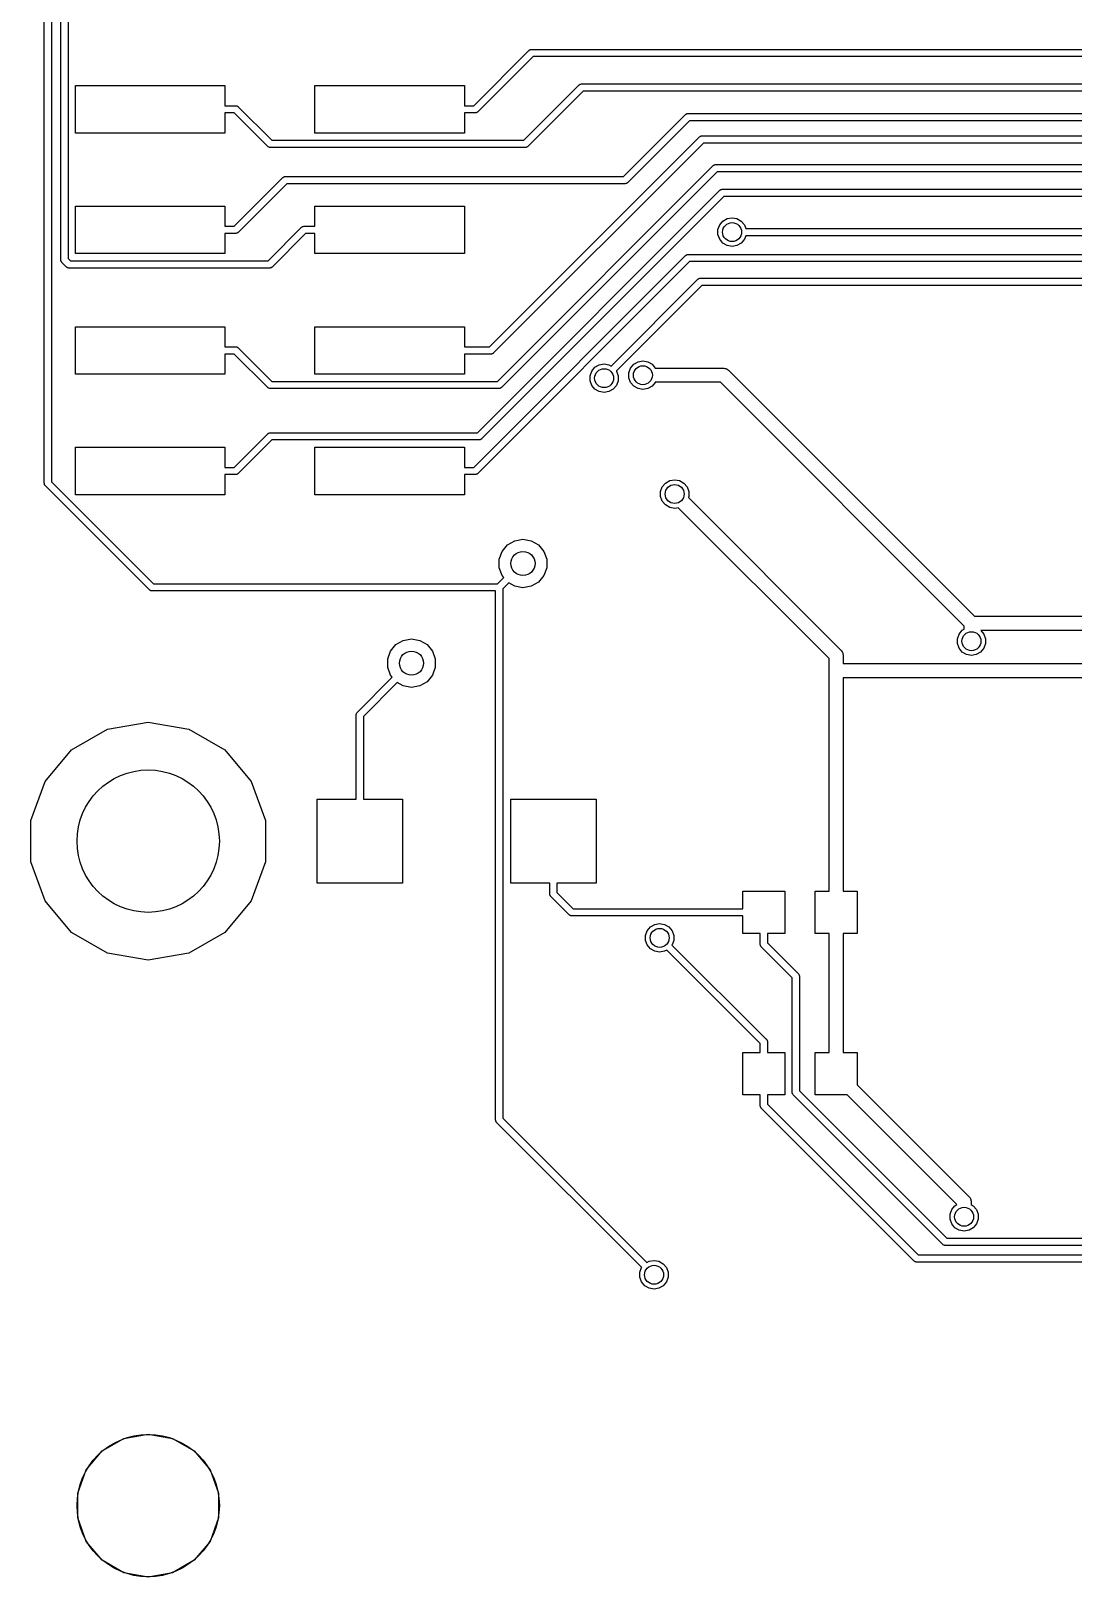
# Model space of a CAD drawing. Extents: x 0 to 100, y -163 to 0.
# Drawn here: x 0.03 to 21.99, y -163.01 to -130.43 of the extents above; entities that cross this region are included whole.
import ezdxf

# ---------------------------------------------------------------- set-up
doc = ezdxf.new("R2010")
doc.units = 0
doc.header["$MEASUREMENT"] = 0
doc.layers.add('BLACK', color=7, linetype='CONTINUOUS')

msp = doc.modelspace()

# ---------------------------------------------------------------- linework, layer by layer
at = {"layer": 'Black'}
for p, q in [((0.3113, -139.959), (0.3113, -123.094)), ((0.4637, -123.126), (0.4637, -139.927)), ((0.6598, -135.253), (0.6598, -126.379)), ((0.8122, -126.411), (0.8122, -135.222)), ((9.36234, -132.004), (10.5264, -130.84)), ((10.5264, -130.84), (10.5292, -130.838)), ((10.5292, -130.838), (10.5313, -130.835)), ((10.5313, -130.835), (10.54, -130.83)), ((10.54, -130.83), (10.5481, -130.825)), ((10.5481, -130.825), (10.5514, -130.824)), ((10.5514, -130.824), (10.5543, -130.822)), ((10.5543, -130.822), (10.5641, -130.82)), ((10.5641, -130.82), (10.5737, -130.818)), ((10.5737, -130.818), (10.577, -130.818)), ((10.577, -130.818), (10.5803, -130.817)), ((10.5803, -130.817), (26.1805, -130.817)), ((10.6119, -130.97), (9.44778, -132.134)), ((26.212, -130.97), (10.6119, -130.97)), ((0.965, -132.58), (0.965, -131.58)), ((0.965, -131.58), (4.115, -131.58)), ((4.115, -131.58), (4.115, -132.004)), ((6.015, -132.58), (6.015, -131.58)), ((6.015, -131.58), (9.165, -131.58)), ((9.165, -131.58), (9.165, -132.004)), ((10.4188, -132.733), (11.5848, -131.567)), ((11.5848, -131.567), (11.5876, -131.565)), ((11.5876, -131.565), (11.5897, -131.562)), ((11.5897, -131.562), (11.5983, -131.557)), ((11.5983, -131.557), (11.6065, -131.552)), ((11.6065, -131.552), (11.6097, -131.551)), ((11.6097, -131.551), (11.6126, -131.549)), ((11.6126, -131.549), (11.6224, -131.547)), ((11.6224, -131.547), (11.632, -131.545)), ((11.632, -131.545), (11.6354, -131.545)), ((11.6354, -131.545), (11.6387, -131.544)), ((11.6387, -131.544), (25.8851, -131.544)), ((11.6703, -131.697), (10.5043, -132.863)), ((25.9167, -131.697), (11.6703, -131.697)), ((4.115, -132.004), (4.3439, -132.004)), ((4.31234, -132.156), (4.115, -132.156)), ((4.115, -132.156), (4.115, -132.58)), ((5.01892, -132.863), (4.31234, -132.156)), ((4.3439, -132.004), (4.3472, -132.004)), ((4.3472, -132.004), (4.35054, -132.004)), ((4.35054, -132.004), (4.36016, -132.007)), ((4.36016, -132.007), (4.36996, -132.008)), ((4.36996, -132.008), (4.37287, -132.01)), ((4.37287, -132.01), (4.3761, -132.011)), ((4.3761, -132.011), (4.38426, -132.017)), ((4.38426, -132.017), (4.39288, -132.022)), ((4.39288, -132.022), (4.39503, -132.024)), ((4.39503, -132.024), (4.39778, -132.026)), ((4.39778, -132.026), (5.10436, -132.733)), ((9.165, -132.004), (9.36234, -132.004)), ((9.3939, -132.156), (9.165, -132.156)), ((9.165, -132.156), (9.165, -132.58)), ((9.3972, -132.156), (9.3939, -132.156)), ((9.40054, -132.156), (9.3972, -132.156)), ((9.41016, -132.153), (9.40054, -132.156)), ((9.41996, -132.152), (9.41016, -132.153)), ((9.42286, -132.15), (9.41996, -132.152)), ((9.4261, -132.149), (9.42286, -132.15)), ((9.43426, -132.143), (9.4261, -132.149)), ((9.44288, -132.138), (9.43426, -132.143)), ((9.44503, -132.136), (9.44288, -132.138)), ((9.44778, -132.134), (9.44503, -132.136)), ((12.5184, -133.496), (13.8248, -132.19)), ((13.8248, -132.19), (13.8276, -132.188)), ((13.8276, -132.188), (13.8297, -132.185)), ((13.8297, -132.185), (13.8383, -132.18)), ((13.8383, -132.18), (13.8465, -132.174)), ((13.8465, -132.174), (13.8497, -132.174)), ((13.8497, -132.174), (13.8526, -132.172)), ((13.8526, -132.172), (13.8624, -132.17)), ((13.8624, -132.17), (13.8721, -132.168)), ((13.8721, -132.168), (13.8754, -132.168)), ((13.8754, -132.168), (13.8787, -132.167)), ((13.8787, -132.167), (25.7959, -132.167)), ((4.115, -132.58), (0.965, -132.58)), ((9.165, -132.58), (6.015, -132.58)), ((13.9103, -132.32), (12.6039, -133.626)), ((25.8274, -132.32), (13.9103, -132.32)), ((5.02166, -132.865), (5.01892, -132.863)), ((5.02382, -132.867), (5.02166, -132.865)), ((5.03244, -132.872), (5.02382, -132.867)), ((5.0406, -132.878), (5.03244, -132.872)), ((5.04383, -132.879), (5.0406, -132.878)), ((5.04674, -132.881), (5.04383, -132.879)), ((5.05654, -132.882), (5.04674, -132.881)), ((5.06616, -132.885), (5.05654, -132.882)), ((5.0695, -132.885), (5.06616, -132.885)), ((5.0728, -132.885), (5.0695, -132.885)), ((10.4504, -132.885), (5.0728, -132.885)), ((5.10436, -132.733), (10.4188, -132.733)), ((9.6958, -137.084), (14.1181, -132.662)), ((14.2035, -132.792), (9.78124, -137.214)), ((10.4537, -132.885), (10.4504, -132.885)), ((10.457, -132.885), (10.4537, -132.885)), ((10.4667, -132.882), (10.457, -132.885)), ((10.4765, -132.881), (10.4667, -132.882)), ((10.4794, -132.879), (10.4765, -132.881)), ((10.4826, -132.878), (10.4794, -132.879)), ((10.4908, -132.872), (10.4826, -132.878)), ((10.4994, -132.867), (10.4908, -132.872)), ((10.5015, -132.865), (10.4994, -132.867)), ((10.5043, -132.863), (10.5015, -132.865)), ((14.1181, -132.662), (14.1208, -132.66)), ((14.1208, -132.66), (14.123, -132.657)), ((14.123, -132.657), (14.1316, -132.652)), ((14.1316, -132.652), (14.1398, -132.646)), ((14.1398, -132.646), (14.143, -132.645)), ((14.143, -132.645), (14.1459, -132.644)), ((14.1459, -132.644), (14.1557, -132.642)), ((14.1557, -132.642), (14.1653, -132.639)), ((14.1653, -132.639), (14.1687, -132.64)), ((14.1687, -132.64), (14.172, -132.639)), ((14.172, -132.639), (25.7551, -132.639)), ((25.7866, -132.792), (14.2035, -132.792)), ((4.31234, -134.544), (5.33782, -133.518)), ((5.33782, -133.518), (5.34057, -133.516)), ((5.34057, -133.516), (5.34272, -133.514)), ((5.34272, -133.514), (5.35134, -133.509)), ((5.35134, -133.509), (5.3595, -133.503)), ((5.3595, -133.503), (5.36273, -133.502)), ((5.36273, -133.502), (5.36564, -133.501)), ((5.36564, -133.501), (5.37544, -133.499)), ((5.37544, -133.499), (5.38506, -133.496)), ((5.38506, -133.496), (5.3884, -133.497)), ((5.3884, -133.497), (5.3917, -133.496)), ((5.3917, -133.496), (12.5184, -133.496)), ((9.85981, -137.813), (14.4063, -133.266)), ((14.4917, -133.396), (9.94526, -137.943)), ((14.4063, -133.266), (14.409, -133.264)), ((14.409, -133.264), (14.4112, -133.262)), ((14.4112, -133.262), (14.4198, -133.257)), ((14.4198, -133.257), (14.428, -133.251)), ((14.428, -133.251), (14.4312, -133.25)), ((14.4312, -133.25), (14.4341, -133.248)), ((14.4341, -133.248), (14.4439, -133.247)), ((14.4439, -133.247), (14.4535, -133.244)), ((14.4535, -133.244), (14.4569, -133.244)), ((14.4569, -133.244), (14.4602, -133.244)), ((14.4602, -133.244), (25.7116, -133.244)), ((25.7432, -133.396), (14.4917, -133.396)), ((5.42326, -133.648), (4.39778, -134.674)), ((12.55, -133.648), (5.42326, -133.648)), ((9.43984, -138.895), (14.5475, -133.787)), ((12.5533, -133.648), (12.55, -133.648)), ((12.5566, -133.648), (12.5533, -133.648)), ((12.5663, -133.646), (12.5566, -133.648)), ((12.5761, -133.644), (12.5663, -133.646)), ((12.579, -133.642), (12.5761, -133.644)), ((12.5822, -133.641), (12.579, -133.642)), ((12.5904, -133.636), (12.5822, -133.641)), ((12.599, -133.631), (12.5904, -133.636)), ((12.6011, -133.628), (12.599, -133.631)), ((12.6039, -133.626), (12.6011, -133.628)), ((14.5475, -133.787), (14.5503, -133.785)), ((14.5503, -133.785), (14.5524, -133.783)), ((14.5524, -133.783), (14.561, -133.778)), ((14.561, -133.778), (14.5692, -133.772)), ((14.5692, -133.772), (14.5724, -133.771)), ((14.5724, -133.771), (14.5753, -133.769)), ((14.5753, -133.769), (14.5851, -133.768)), ((14.5851, -133.768), (14.5948, -133.765)), ((14.5948, -133.765), (14.5981, -133.765)), ((14.5981, -133.765), (14.6014, -133.765)), ((14.6014, -133.765), (25.6379, -133.765)), ((0.965, -135.12), (0.965, -134.12)), ((0.965, -134.12), (4.115, -134.12)), ((4.115, -134.12), (4.115, -134.544)), ((6.015, -134.544), (6.015, -134.12)), ((6.015, -134.12), (9.165, -134.12)), ((9.165, -134.12), (9.165, -135.12)), ((14.633, -133.917), (9.52528, -139.025)), ((25.6695, -133.917), (14.633, -133.917)), ((4.115, -134.544), (4.31234, -134.544)), ((5.76984, -134.547), (5.77946, -134.544)), ((5.77946, -134.544), (5.7828, -134.544)), ((5.7828, -134.544), (5.7861, -134.544)), ((5.7861, -134.544), (6.015, -134.544)), ((14.5101, -134.614), (14.5459, -134.516)), ((14.5459, -134.516), (14.6131, -134.436)), ((14.6131, -134.436), (14.7037, -134.384)), ((14.7037, -134.384), (14.8067, -134.366)), ((14.8067, -134.366), (14.9097, -134.384)), ((14.9097, -134.384), (15.0003, -134.436)), ((15.0003, -134.436), (15.0675, -134.516)), ((15.0675, -134.516), (15.0946, -134.59)), ((4.3439, -134.696), (4.115, -134.696)), ((4.115, -134.696), (4.115, -135.12)), ((4.3472, -134.696), (4.3439, -134.696)), ((4.35054, -134.696), (4.3472, -134.696)), ((4.36016, -134.693), (4.35054, -134.696)), ((4.36996, -134.692), (4.36016, -134.693)), ((4.37287, -134.69), (4.36996, -134.692)), ((4.3761, -134.689), (4.37287, -134.69)), ((4.38426, -134.683), (4.3761, -134.689)), ((4.39288, -134.678), (4.38426, -134.683)), ((4.39503, -134.676), (4.39288, -134.678)), ((4.39778, -134.674), (4.39503, -134.676)), ((5.02564, -135.273), (5.73222, -134.566)), ((5.81766, -134.696), (5.11108, -135.403)), ((5.73222, -134.566), (5.73496, -134.564)), ((5.73496, -134.564), (5.73712, -134.562)), ((5.73712, -134.562), (5.74574, -134.557)), ((5.74574, -134.557), (5.7539, -134.551)), ((5.7539, -134.551), (5.75713, -134.55)), ((5.75713, -134.55), (5.76004, -134.548)), ((5.76004, -134.548), (5.76984, -134.547)), ((6.015, -134.696), (5.81766, -134.696)), ((6.015, -135.12), (6.015, -134.696)), ((14.5101, -134.719), (14.5101, -134.614)), ((14.5459, -134.817), (14.5101, -134.719)), ((14.6131, -134.897), (14.5459, -134.817)), ((15.0675, -134.817), (15.0003, -134.897)), ((15.0946, -134.743), (15.0675, -134.817)), ((15.0946, -134.59), (25.2434, -134.59)), ((25.275, -134.743), (15.0946, -134.743)), ((4.115, -135.12), (0.965, -135.12)), ((9.165, -135.12), (6.015, -135.12)), ((9.36234, -139.624), (13.8265, -135.16)), ((13.8265, -135.16), (13.8293, -135.158)), ((13.8293, -135.158), (13.8314, -135.155)), ((13.8314, -135.155), (13.84, -135.15)), ((13.84, -135.15), (13.8482, -135.144)), ((13.8482, -135.144), (13.8514, -135.144)), ((13.8514, -135.144), (13.8543, -135.142)), ((13.8543, -135.142), (13.8641, -135.14)), ((13.8641, -135.14), (13.8738, -135.138)), ((13.8738, -135.138), (13.8771, -135.138)), ((13.8771, -135.138), (13.8804, -135.137)), ((13.8804, -135.137), (30.1367, -135.137)), ((14.7037, -134.95), (14.6131, -134.897)), ((14.8067, -134.968), (14.7037, -134.95)), ((14.9097, -134.95), (14.8067, -134.968)), ((15.0003, -134.897), (14.9097, -134.95)), ((0.66038, -135.257), (0.6598, -135.253)), ((0.66009, -135.26), (0.66038, -135.257)), ((0.66267, -135.27), (0.66009, -135.26)), ((0.66439, -135.279), (0.66267, -135.27)), ((0.66607, -135.282), (0.66439, -135.279)), ((0.66694, -135.286), (0.66607, -135.282)), ((0.67265, -135.294), (0.66694, -135.286)), ((0.67763, -135.302), (0.67265, -135.294)), ((0.68019, -135.304), (0.67763, -135.302)), ((0.68212, -135.307), (0.68019, -135.304)), ((0.77772, -135.403), (0.68212, -135.307)), ((0.78046, -135.405), (0.77772, -135.403)), ((0.78262, -135.407), (0.78046, -135.405)), ((0.79124, -135.412), (0.78262, -135.407)), ((0.7994, -135.418), (0.79124, -135.412)), ((0.80263, -135.419), (0.7994, -135.418)), ((0.80554, -135.421), (0.80263, -135.419)), ((0.81534, -135.422), (0.80554, -135.421)), ((0.8122, -135.222), (0.86316, -135.273)), ((0.82496, -135.425), (0.81534, -135.422)), ((0.8283, -135.425), (0.82496, -135.425)), ((0.8316, -135.425), (0.8283, -135.425)), ((5.0572, -135.425), (0.8316, -135.425)), ((0.86316, -135.273), (5.02564, -135.273)), ((5.0605, -135.425), (5.0572, -135.425)), ((5.06384, -135.425), (5.0605, -135.425)), ((5.07346, -135.422), (5.06384, -135.425)), ((5.08326, -135.421), (5.07346, -135.422)), ((5.08616, -135.419), (5.08326, -135.421)), ((5.0894, -135.418), (5.08616, -135.419)), ((5.09756, -135.412), (5.0894, -135.418)), ((5.10618, -135.407), (5.09756, -135.412)), ((5.10833, -135.405), (5.10618, -135.407)), ((5.11108, -135.403), (5.10833, -135.405)), ((13.912, -135.29), (9.44778, -139.754)), ((30.1683, -135.29), (13.912, -135.29)), ((12.2583, -137.489), (14.0871, -135.66)), ((14.1726, -135.79), (12.3692, -137.593)), ((14.0871, -135.66), (14.0899, -135.658)), ((14.0899, -135.658), (14.092, -135.655)), ((14.092, -135.655), (14.1006, -135.65)), ((14.1006, -135.65), (14.1088, -135.645)), ((14.1088, -135.645), (14.112, -135.644)), ((14.112, -135.644), (14.1149, -135.642)), ((14.1149, -135.642), (14.1247, -135.64)), ((14.1247, -135.64), (14.1344, -135.638)), ((14.1344, -135.638), (14.1377, -135.638)), ((14.1377, -135.638), (14.141, -135.638)), ((14.141, -135.638), (38.1677, -135.638)), ((38.122, -135.79), (14.1726, -135.79)), ((0.965, -137.66), (0.965, -136.66)), ((0.965, -136.66), (4.115, -136.66)), ((4.115, -136.66), (4.115, -137.084)), ((6.015, -137.66), (6.015, -136.66)), ((6.015, -136.66), (9.165, -136.66)), ((9.165, -136.66), (9.165, -137.084)), ((4.115, -137.084), (4.3439, -137.084)), ((4.3439, -137.084), (4.3472, -137.084)), ((4.3472, -137.084), (4.35054, -137.084)), ((4.35054, -137.084), (4.36016, -137.087)), ((4.36016, -137.087), (4.36996, -137.088)), ((4.36996, -137.088), (4.37287, -137.09)), ((4.37287, -137.09), (4.3761, -137.091)), ((4.3761, -137.091), (4.38426, -137.097)), ((4.38426, -137.097), (4.39288, -137.102)), ((4.39288, -137.102), (4.39503, -137.104)), ((4.39503, -137.104), (4.39778, -137.106)), ((4.39778, -137.106), (5.10436, -137.813)), ((9.165, -137.084), (9.6958, -137.084)), ((4.31234, -137.236), (4.115, -137.236)), ((4.115, -137.236), (4.115, -137.66)), ((5.01892, -137.943), (4.31234, -137.236)), ((9.72736, -137.236), (9.165, -137.236)), ((9.165, -137.236), (9.165, -137.66)), ((9.73066, -137.236), (9.72736, -137.236)), ((9.734, -137.236), (9.73066, -137.236)), ((9.74362, -137.233), (9.734, -137.236)), ((9.75342, -137.232), (9.74362, -137.233)), ((9.75632, -137.23), (9.75342, -137.232)), ((9.75956, -137.229), (9.75632, -137.23)), ((9.76772, -137.223), (9.75956, -137.229)), ((9.77634, -137.218), (9.76772, -137.223)), ((9.77849, -137.216), (9.77634, -137.218)), ((9.78124, -137.214), (9.77849, -137.216)), ((11.9159, -137.515), (12.0065, -137.462)), ((12.0065, -137.462), (12.1095, -137.444)), ((12.1095, -137.444), (12.2125, -137.462)), ((12.2125, -137.462), (12.2583, -137.489)), ((12.6667, -137.532), (12.7339, -137.452)), ((12.7339, -137.452), (12.8245, -137.4)), ((12.8245, -137.4), (12.9275, -137.381)), ((12.9275, -137.381), (13.0305, -137.4)), ((13.0305, -137.4), (13.1211, -137.452)), ((13.1211, -137.452), (13.1883, -137.532)), ((4.115, -137.66), (0.965, -137.66)), ((9.165, -137.66), (6.015, -137.66)), ((11.8129, -137.693), (11.8487, -137.595)), ((11.8129, -137.798), (11.8129, -137.693)), ((11.8487, -137.896), (11.8129, -137.798)), ((11.8487, -137.595), (11.9159, -137.515)), ((12.3692, -137.593), (12.3703, -137.595)), ((12.3703, -137.595), (12.4061, -137.693)), ((12.4061, -137.798), (12.3703, -137.896)), ((12.4061, -137.693), (12.4061, -137.798)), ((12.6309, -137.63), (12.6667, -137.532)), ((12.6309, -137.735), (12.6309, -137.63)), ((12.6667, -137.833), (12.6309, -137.735)), ((13.1883, -137.532), (13.1885, -137.532)), ((13.1885, -137.532), (14.6234, -137.532)), ((14.6234, -137.532), (14.6299, -137.534)), ((14.6299, -137.534), (14.6365, -137.533)), ((14.6365, -137.533), (14.6554, -137.538)), ((14.6554, -137.538), (14.6747, -137.542)), ((14.6747, -137.542), (14.6804, -137.545)), ((14.6804, -137.545), (14.6868, -137.547)), ((14.6868, -137.547), (14.7028, -137.558)), ((14.7028, -137.558), (14.7198, -137.568)), ((14.7198, -137.568), (14.7241, -137.573)), ((14.7241, -137.573), (14.7295, -137.576)), ((14.7295, -137.576), (19.9133, -142.76)), ((5.02166, -137.945), (5.01892, -137.943)), ((5.02382, -137.947), (5.02166, -137.945)), ((5.03244, -137.952), (5.02382, -137.947)), ((5.0406, -137.958), (5.03244, -137.952)), ((5.04383, -137.959), (5.0406, -137.958)), ((5.04674, -137.961), (5.04383, -137.959)), ((5.05654, -137.962), (5.04674, -137.961)), ((5.06616, -137.965), (5.05654, -137.962)), ((5.0695, -137.965), (5.06616, -137.965)), ((5.0728, -137.965), (5.0695, -137.965)), ((9.89138, -137.965), (5.0728, -137.965)), ((5.10436, -137.813), (9.85981, -137.813)), ((9.89468, -137.965), (9.89138, -137.965)), ((9.89802, -137.965), (9.89468, -137.965)), ((9.90763, -137.962), (9.89802, -137.965)), ((9.91744, -137.961), (9.90763, -137.962)), ((9.92034, -137.959), (9.91744, -137.961)), ((9.92358, -137.958), (9.92034, -137.959)), ((9.93174, -137.952), (9.92358, -137.958)), ((9.94036, -137.947), (9.93174, -137.952)), ((9.94251, -137.945), (9.94036, -137.947)), ((9.94526, -137.943), (9.94251, -137.945)), ((11.9159, -137.976), (11.8487, -137.896)), ((12.0065, -138.028), (11.9159, -137.976)), ((12.1095, -138.046), (12.0065, -138.028)), ((12.2125, -138.028), (12.1095, -138.046)), ((12.3031, -137.976), (12.2125, -138.028)), ((12.3703, -137.896), (12.3031, -137.976)), ((12.7339, -137.913), (12.6667, -137.833)), ((12.8245, -137.965), (12.7339, -137.913)), ((12.9275, -137.984), (12.8245, -137.965)), ((13.0305, -137.965), (12.9275, -137.984)), ((13.1211, -137.913), (13.0305, -137.965)), ((13.1883, -137.833), (13.1211, -137.913)), ((13.1885, -137.832), (13.1883, -137.833)), ((14.5613, -137.832), (13.1885, -137.832)), ((19.7012, -142.972), (14.5613, -137.832)), ((4.31234, -139.624), (5.01892, -138.917)), ((5.10436, -139.047), (4.39778, -139.754)), ((5.01892, -138.917), (5.02166, -138.915)), ((5.02166, -138.915), (5.02382, -138.913)), ((5.02382, -138.913), (5.03244, -138.908)), ((5.03244, -138.908), (5.0406, -138.902)), ((5.0406, -138.902), (5.04383, -138.901)), ((5.04383, -138.901), (5.04674, -138.899)), ((5.04674, -138.899), (5.05654, -138.898)), ((5.05654, -138.898), (5.06616, -138.895)), ((5.06616, -138.895), (5.0695, -138.895)), ((5.0695, -138.895), (5.0728, -138.895)), ((5.0728, -138.895), (9.43984, -138.895)), ((9.4714, -139.047), (5.10436, -139.047)), ((9.4747, -139.047), (9.4714, -139.047)), ((9.47804, -139.047), (9.4747, -139.047)), ((9.48766, -139.044), (9.47804, -139.047)), ((9.49746, -139.043), (9.48766, -139.044)), ((9.50037, -139.041), (9.49746, -139.043)), ((9.5036, -139.04), (9.50037, -139.041)), ((9.51176, -139.034), (9.5036, -139.04)), ((9.52038, -139.029), (9.51176, -139.034)), ((9.52253, -139.027), (9.52038, -139.029)), ((9.52528, -139.025), (9.52253, -139.027)), ((0.965, -140.2), (0.965, -139.2)), ((0.965, -139.2), (4.115, -139.2)), ((4.115, -139.2), (4.115, -139.624)), ((6.015, -140.2), (6.015, -139.2)), ((6.015, -139.2), (9.165, -139.2)), ((9.165, -139.2), (9.165, -139.624)), ((4.115, -139.624), (4.31234, -139.624)), ((4.39503, -139.756), (4.39288, -139.758)), ((4.39778, -139.754), (4.39503, -139.756)), ((9.165, -139.624), (9.36234, -139.624)), ((9.44503, -139.756), (9.44288, -139.758)), ((9.44778, -139.754), (9.44503, -139.756)), ((0.31188, -139.962), (0.3113, -139.959)), ((0.31159, -139.965), (0.31188, -139.962)), ((0.31417, -139.975), (0.31159, -139.965)), ((0.31589, -139.985), (0.31417, -139.975)), ((0.31757, -139.988), (0.31589, -139.985)), ((0.31844, -139.991), (0.31757, -139.988)), ((0.32415, -139.999), (0.31844, -139.991)), ((0.32913, -140.008), (0.32415, -139.999)), ((0.33169, -140.01), (0.32913, -140.008)), ((0.33362, -140.013), (0.33169, -140.01)), ((2.52742, -142.206), (0.33362, -140.013)), ((0.4637, -139.927), (2.61286, -142.076)), ((4.3439, -139.776), (4.115, -139.776)), ((4.115, -139.776), (4.115, -140.2)), ((4.3472, -139.776), (4.3439, -139.776)), ((4.35054, -139.776), (4.3472, -139.776)), ((4.36016, -139.773), (4.35054, -139.776)), ((4.36996, -139.772), (4.36016, -139.773)), ((4.37287, -139.77), (4.36996, -139.772)), ((4.3761, -139.769), (4.37287, -139.77)), ((4.38426, -139.763), (4.3761, -139.769)), ((4.39288, -139.758), (4.38426, -139.763)), ((9.3939, -139.776), (9.165, -139.776)), ((9.165, -139.776), (9.165, -140.2)), ((9.3972, -139.776), (9.3939, -139.776)), ((9.40054, -139.776), (9.3972, -139.776)), ((9.41016, -139.773), (9.40054, -139.776)), ((9.41996, -139.772), (9.41016, -139.773)), ((9.42286, -139.77), (9.41996, -139.772)), ((9.4261, -139.769), (9.42286, -139.77)), ((9.43426, -139.763), (9.4261, -139.769)), ((9.44288, -139.758), (9.43426, -139.763)), ((13.3007, -140.134), (13.3365, -140.036)), ((13.3365, -140.036), (13.4037, -139.956)), ((13.4037, -139.956), (13.4943, -139.904)), ((13.4943, -139.904), (13.5973, -139.885)), ((13.5973, -139.885), (13.7003, -139.904)), ((13.7003, -139.904), (13.7909, -139.956)), ((13.7909, -139.956), (13.8581, -140.036)), ((13.8581, -140.036), (13.8939, -140.134)), ((4.115, -140.2), (0.965, -140.2)), ((9.165, -140.2), (6.015, -140.2)), ((13.3007, -140.239), (13.3007, -140.134)), ((13.3365, -140.337), (13.3007, -140.239)), ((13.4037, -140.417), (13.3365, -140.337)), ((13.8939, -140.239), (13.8853, -140.262)), ((13.8853, -140.262), (17.1061, -143.483)), ((13.8939, -140.134), (13.8939, -140.239)), ((13.4943, -140.469), (13.4037, -140.417)), ((13.5973, -140.488), (13.4943, -140.469)), ((13.673, -140.474), (13.5973, -140.488)), ((16.85, -143.651), (13.673, -140.474)), ((9.95838, -141.395), (10.0722, -141.259)), ((10.0722, -141.259), (10.2256, -141.171)), ((10.2256, -141.171), (10.4, -141.14)), ((10.4, -141.14), (10.5744, -141.171)), ((10.5744, -141.171), (10.7278, -141.259)), ((10.7278, -141.259), (10.8416, -141.395)), ((9.89781, -141.561), (9.95838, -141.395)), ((9.89781, -141.739), (9.89781, -141.561)), ((10.8416, -141.395), (10.9022, -141.561)), ((10.9022, -141.561), (10.9022, -141.739)), ((9.86594, -142.076), (9.99437, -141.948)), ((9.95838, -141.905), (9.89781, -141.739)), ((9.99437, -141.948), (9.95838, -141.905)), ((10.8416, -141.905), (10.7278, -142.041)), ((10.9022, -141.739), (10.8416, -141.905)), ((2.53016, -142.208), (2.52742, -142.206)), ((2.53232, -142.211), (2.53016, -142.208)), ((2.54094, -142.216), (2.53232, -142.211)), ((2.5491, -142.222), (2.54094, -142.216)), ((2.55233, -142.222), (2.5491, -142.222)), ((2.55524, -142.224), (2.55233, -142.222)), ((2.56504, -142.226), (2.55524, -142.224)), ((2.57466, -142.228), (2.56504, -142.226)), ((2.578, -142.228), (2.57466, -142.228)), ((2.5813, -142.229), (2.578, -142.228)), ((9.8213, -142.229), (2.5813, -142.229)), ((2.61286, -142.076), (9.86594, -142.076)), ((9.8213, -153.372), (9.8213, -142.229)), ((10.1007, -142.057), (9.9737, -142.184)), ((9.9737, -142.184), (9.9737, -153.34)), ((10.2256, -142.129), (10.1007, -142.057)), ((10.4, -142.16), (10.2256, -142.129)), ((10.5744, -142.129), (10.4, -142.16)), ((10.7278, -142.041), (10.5744, -142.129)), ((19.7012, -143.031), (19.7012, -142.972)), ((19.9133, -142.76), (27.9565, -142.76)), ((7.72222, -143.359), (7.87559, -143.271)), ((7.87559, -143.271), (8.05, -143.24)), ((8.05, -143.24), (8.22441, -143.271)), ((8.22441, -143.271), (8.37778, -143.359)), ((19.5546, -143.234), (19.5904, -143.136)), ((19.5546, -143.339), (19.5546, -143.234)), ((19.5904, -143.437), (19.5546, -143.339)), ((19.5904, -143.136), (19.6576, -143.056)), ((19.6576, -143.056), (19.7012, -143.031)), ((28.0186, -143.06), (20.0484, -143.06)), ((20.0484, -143.06), (20.112, -143.136)), ((20.112, -143.136), (20.1478, -143.234)), ((20.1478, -143.339), (20.112, -143.437)), ((20.1478, -143.234), (20.1478, -143.339)), ((7.54781, -143.661), (7.60838, -143.495)), ((7.54781, -143.839), (7.54781, -143.661)), ((7.60838, -143.495), (7.72222, -143.359)), ((8.37778, -143.359), (8.49162, -143.495)), ((8.49162, -143.495), (8.55219, -143.661)), ((8.55219, -143.661), (8.55219, -143.839)), ((16.85, -143.909), (16.85, -143.651)), ((17.1061, -143.483), (17.1099, -143.489)), ((17.1099, -143.489), (17.1149, -143.493)), ((17.1149, -143.493), (17.1247, -143.51)), ((17.1247, -143.51), (17.1359, -143.526)), ((17.1359, -143.526), (17.1377, -143.532)), ((17.1377, -143.532), (17.141, -143.538)), ((17.141, -143.538), (17.1444, -143.557)), ((17.1444, -143.557), (17.1494, -143.576)), ((17.1494, -143.576), (17.1489, -143.583)), ((17.1489, -143.583), (17.15, -143.589)), ((17.15, -143.589), (17.15, -143.759)), ((19.6576, -143.517), (19.5904, -143.437)), ((19.7482, -143.57), (19.6576, -143.517)), ((19.8512, -143.588), (19.7482, -143.57)), ((19.9542, -143.57), (19.8512, -143.588)), ((20.0448, -143.517), (19.9542, -143.57)), ((20.112, -143.437), (20.0448, -143.517)), ((7.60838, -144.005), (7.54781, -143.839)), ((8.55219, -143.839), (8.49162, -144.005)), ((16.85, -148.555), (16.85, -143.909)), ((17.15, -143.759), (29.168, -143.759)), ((6.90652, -144.786), (7.64437, -144.048)), ((7.75069, -144.157), (7.0366, -144.871)), ((7.64437, -144.048), (7.60838, -144.005)), ((7.87559, -144.229), (7.75069, -144.157)), ((8.05, -144.26), (7.87559, -144.229)), ((8.22441, -144.229), (8.05, -144.26)), ((8.37778, -144.141), (8.22441, -144.229)), ((8.49162, -144.005), (8.37778, -144.141)), ((29.2301, -144.059), (17.15, -144.059)), ((17.15, -144.059), (17.15, -148.555)), ((6.8842, -144.84), (6.88478, -144.836)), ((6.8842, -146.616), (6.8842, -144.84)), ((6.88449, -144.833), (6.88707, -144.823)), ((6.88478, -144.836), (6.88449, -144.833)), ((6.88707, -144.823), (6.8888, -144.814)), ((6.8888, -144.814), (6.89047, -144.811)), ((6.89047, -144.811), (6.89134, -144.807)), ((6.89134, -144.807), (6.89705, -144.799)), ((6.89705, -144.799), (6.90203, -144.791)), ((6.90203, -144.791), (6.90459, -144.788)), ((6.90459, -144.788), (6.90652, -144.786)), ((7.0366, -144.871), (7.0366, -146.616)), ((0.88689, -145.578), (1.64168, -145.142)), ((1.64168, -145.142), (2.5, -144.99)), ((2.5, -144.99), (3.35832, -145.142)), ((3.35832, -145.142), (4.11311, -145.578)), ((0.32667, -146.245), (0.88689, -145.578)), ((4.11311, -145.578), (4.67333, -146.245)), ((0.02858, -147.064), (0.32667, -146.245)), ((4.67333, -146.245), (4.97142, -147.064)), ((6.06122, -148.384), (6.06122, -146.616)), ((6.06122, -146.616), (6.8842, -146.616)), ((7.0366, -146.616), (7.85954, -146.616)), ((7.85954, -146.616), (7.85954, -148.384)), ((10.1405, -148.384), (10.1405, -146.616)), ((10.1405, -146.616), (11.9388, -146.616)), ((11.9388, -146.616), (11.9388, -148.384)), ((0.02858, -147.936), (0.02858, -147.064)), ((4.97142, -147.064), (4.97142, -147.936)), ((0.32667, -148.755), (0.02858, -147.936)), ((4.97142, -147.936), (4.67333, -148.755)), ((7.85954, -148.384), (6.06122, -148.384)), ((10.9634, -148.384), (10.1405, -148.384)), ((10.9634, -148.613), (10.9634, -148.384)), ((11.9388, -148.384), (11.1158, -148.384)), ((11.1158, -148.384), (11.1158, -148.581)), ((0.88689, -149.422), (0.32667, -148.755)), ((4.67333, -148.755), (4.11311, -149.422)), ((10.964, -148.616), (10.9634, -148.613)), ((10.9637, -148.619), (10.964, -148.616)), ((10.9663, -148.629), (10.9637, -148.619)), ((10.968, -148.639), (10.9663, -148.629)), ((10.9697, -148.642), (10.968, -148.639)), ((10.9705, -148.645), (10.9697, -148.642)), ((10.9763, -148.653), (10.9705, -148.645)), ((10.9812, -148.662), (10.9763, -148.653)), ((10.9838, -148.664), (10.9812, -148.662)), ((10.9857, -148.667), (10.9838, -148.664)), ((11.3729, -149.054), (10.9857, -148.667)), ((11.1158, -148.581), (11.4584, -148.924)), ((15.0315, -148.924), (15.0315, -148.555)), ((15.0315, -148.555), (15.9205, -148.555)), ((15.9205, -148.555), (15.9205, -149.445)), ((16.5555, -149.445), (16.5555, -148.555)), ((16.5555, -148.555), (16.85, -148.555)), ((17.15, -148.555), (17.4445, -148.555)), ((17.4445, -148.555), (17.4445, -149.445)), ((11.3757, -149.056), (11.3729, -149.054)), ((11.3778, -149.058), (11.3757, -149.056)), ((11.3864, -149.063), (11.3778, -149.058)), ((11.3946, -149.069), (11.3864, -149.063)), ((11.3978, -149.07), (11.3946, -149.069)), ((11.4007, -149.072), (11.3978, -149.07)), ((11.4105, -149.073), (11.4007, -149.072)), ((11.4202, -149.076), (11.4105, -149.073)), ((11.4235, -149.076), (11.4202, -149.076)), ((11.4268, -149.076), (11.4235, -149.076)), ((15.0315, -149.076), (11.4268, -149.076)), ((11.4584, -148.924), (15.0315, -148.924)), ((15.0315, -149.445), (15.0315, -149.076)), ((1.64168, -149.858), (0.88689, -149.422)), ((4.11311, -149.422), (3.35832, -149.858)), ((12.9839, -149.486), (13.0197, -149.387)), ((12.9839, -149.59), (12.9839, -149.486)), ((13.0197, -149.387), (13.0869, -149.307)), ((13.0869, -149.307), (13.1775, -149.255)), ((13.1775, -149.255), (13.2805, -149.237)), ((13.2805, -149.237), (13.3835, -149.255)), ((13.3835, -149.255), (13.4741, -149.307)), ((13.4741, -149.307), (13.5413, -149.387)), ((13.5413, -149.387), (13.5771, -149.486)), ((13.5771, -149.486), (13.5771, -149.59)), ((15.3998, -149.445), (15.0315, -149.445)), ((15.3998, -149.673), (15.3998, -149.445)), ((15.9205, -149.445), (15.5522, -149.445)), ((15.5522, -149.445), (15.5522, -149.642)), ((16.85, -149.445), (16.5555, -149.445)), ((16.85, -151.956), (16.85, -149.445)), ((17.4445, -149.445), (17.15, -149.445)), ((17.15, -149.445), (17.15, -151.956)), ((13.0197, -149.688), (12.9839, -149.59)), ((13.0869, -149.769), (13.0197, -149.688)), ((13.1775, -149.821), (13.0869, -149.769)), ((13.2805, -149.839), (13.1775, -149.821)), ((13.3835, -149.821), (13.2805, -149.839)), ((13.4293, -149.794), (13.3835, -149.821)), ((15.3998, -151.765), (13.4293, -149.794)), ((13.5413, -149.688), (13.5402, -149.69)), ((13.5402, -149.69), (15.5092, -151.659)), ((13.5771, -149.59), (13.5413, -149.688)), ((15.4004, -149.677), (15.3998, -149.673)), ((15.4001, -149.68), (15.4004, -149.677)), ((15.4027, -149.69), (15.4001, -149.68)), ((15.4044, -149.699), (15.4027, -149.69)), ((15.4061, -149.702), (15.4044, -149.699)), ((15.4069, -149.706), (15.4061, -149.702)), ((15.4127, -149.714), (15.4069, -149.706)), ((15.4176, -149.722), (15.4127, -149.714)), ((15.4202, -149.725), (15.4176, -149.722)), ((15.4221, -149.727), (15.4202, -149.725)), ((16.0732, -150.378), (15.4221, -149.727)), ((15.5522, -149.642), (16.2033, -150.293)), ((2.5, -150.01), (1.64168, -149.858)), ((3.35832, -149.858), (2.5, -150.01)), ((16.0732, -152.793), (16.0732, -150.378)), ((16.2033, -150.293), (16.2052, -150.296)), ((16.2052, -150.296), (16.2078, -150.298)), ((16.2078, -150.298), (16.2127, -150.306)), ((16.2127, -150.306), (16.2185, -150.315)), ((16.2185, -150.315), (16.2193, -150.318)), ((16.2193, -150.318), (16.221, -150.321)), ((16.221, -150.321), (16.2227, -150.331)), ((16.2227, -150.331), (16.2253, -150.34)), ((16.2253, -150.34), (16.225, -150.343)), ((16.225, -150.343), (16.2256, -150.347)), ((16.2256, -150.347), (16.2256, -152.761)), ((15.3998, -151.956), (15.3998, -151.765)), ((15.5092, -151.659), (15.5141, -151.661)), ((15.5141, -151.661), (15.5192, -151.665)), ((15.5192, -151.665), (15.525, -151.668)), ((15.525, -151.668), (15.5293, -151.673)), ((15.5293, -151.673), (15.5344, -151.678)), ((15.5344, -151.678), (15.5377, -151.683)), ((15.5377, -151.683), (15.542, -151.689)), ((15.542, -151.689), (15.5443, -151.695)), ((15.5443, -151.695), (15.5476, -151.701)), ((15.5476, -151.701), (15.5488, -151.707)), ((15.5488, -151.707), (15.551, -151.713)), ((15.551, -151.713), (15.551, -151.72)), ((15.551, -151.72), (15.5522, -151.727)), ((15.5522, -151.727), (15.5522, -151.956)), ((15.0315, -152.844), (15.0315, -151.956)), ((15.0315, -151.956), (15.3998, -151.956)), ((15.5522, -151.956), (15.9205, -151.956)), ((15.9205, -151.956), (15.9205, -152.844)), ((16.5555, -152.844), (16.5555, -151.956)), ((16.5555, -151.956), (16.85, -151.956)), ((17.15, -151.956), (17.4445, -151.956)), ((17.4445, -151.956), (17.4445, -152.632)), ((16.2256, -152.761), (19.3311, -155.867)), ((17.4445, -152.632), (19.8035, -154.991)), ((15.3998, -152.844), (15.0315, -152.844)), ((15.3998, -153.073), (15.3998, -152.844)), ((15.4004, -153.077), (15.3998, -153.073)), ((15.4001, -153.08), (15.4004, -153.077)), ((15.4027, -153.09), (15.4001, -153.08)), ((15.4044, -153.099), (15.4027, -153.09)), ((15.4061, -153.102), (15.4044, -153.099)), ((15.4069, -153.106), (15.4061, -153.102)), ((15.4127, -153.114), (15.4069, -153.106)), ((15.4176, -153.122), (15.4127, -153.114)), ((15.9205, -152.844), (15.5522, -152.844)), ((15.5522, -152.844), (15.5522, -153.042)), ((15.5522, -153.042), (18.7283, -156.218)), ((16.0738, -152.796), (16.0732, -152.793)), ((16.0735, -152.799), (16.0738, -152.796)), ((16.0761, -152.809), (16.0735, -152.799)), ((16.0778, -152.819), (16.0761, -152.809)), ((16.0795, -152.822), (16.0778, -152.819)), ((16.0803, -152.825), (16.0795, -152.822)), ((16.0861, -152.833), (16.0803, -152.825)), ((16.091, -152.842), (16.0861, -152.833)), ((16.0936, -152.844), (16.091, -152.842)), ((16.0955, -152.847), (16.0936, -152.844)), ((19.2456, -155.997), (16.0955, -152.847)), ((17.2324, -152.844), (16.5555, -152.844)), ((19.5463, -155.158), (17.2324, -152.844)), ((9.82188, -153.375), (9.8213, -153.372)), ((9.82159, -153.378), (9.82188, -153.375)), ((9.82417, -153.388), (9.82159, -153.378)), ((9.82589, -153.398), (9.82417, -153.388)), ((9.82757, -153.401), (9.82589, -153.398)), ((9.82844, -153.404), (9.82757, -153.401)), ((9.83415, -153.412), (9.82844, -153.404)), ((9.83913, -153.421), (9.83415, -153.412)), ((9.84169, -153.423), (9.83913, -153.421)), ((9.84362, -153.426), (9.84169, -153.423)), ((12.9023, -156.484), (9.84362, -153.426)), ((9.9737, -153.34), (13.0132, -156.38)), ((15.4202, -153.125), (15.4176, -153.122)), ((15.4221, -153.127), (15.4202, -153.125)), ((18.6428, -156.348), (15.4221, -153.127)), ((19.8035, -154.991), (19.8073, -154.997)), ((19.8073, -154.997), (19.8123, -155.001)), ((19.8123, -155.001), (19.8221, -155.018)), ((19.8221, -155.018), (19.8333, -155.034)), ((19.8333, -155.034), (19.8351, -155.04)), ((19.8351, -155.04), (19.8384, -155.046)), ((19.8384, -155.046), (19.8418, -155.065)), ((19.8418, -155.065), (19.8468, -155.084)), ((19.4008, -155.361), (19.4366, -155.263)), ((19.4008, -155.466), (19.4008, -155.361)), ((19.4366, -155.263), (19.5038, -155.183)), ((19.5038, -155.183), (19.5463, -155.158)), ((19.8468, -155.084), (19.8463, -155.091)), ((19.8463, -155.091), (19.8474, -155.097)), ((19.8474, -155.097), (19.8474, -155.158)), ((19.8474, -155.158), (19.891, -155.183)), ((19.891, -155.183), (19.9582, -155.263)), ((19.9582, -155.263), (19.994, -155.361)), ((19.994, -155.361), (19.994, -155.466)), ((19.4366, -155.564), (19.4008, -155.466)), ((19.5038, -155.644), (19.4366, -155.564)), ((19.5944, -155.697), (19.5038, -155.644)), ((19.6974, -155.715), (19.5944, -155.697)), ((19.8004, -155.697), (19.6974, -155.715)), ((19.891, -155.644), (19.8004, -155.697)), ((19.9582, -155.564), (19.891, -155.644)), ((19.994, -155.466), (19.9582, -155.564)), ((19.2484, -155.999), (19.2456, -155.997)), ((19.2505, -156.001), (19.2484, -155.999)), ((19.2591, -156.006), (19.2505, -156.001)), ((19.2673, -156.012), (19.2591, -156.006)), ((19.2705, -156.013), (19.2673, -156.012)), ((19.2734, -156.014), (19.2705, -156.013)), ((19.2832, -156.016), (19.2734, -156.014)), ((19.2929, -156.019), (19.2832, -156.016)), ((19.2962, -156.018), (19.2929, -156.019)), ((19.2995, -156.019), (19.2962, -156.018)), ((30.7697, -156.019), (19.2995, -156.019)), ((19.3311, -155.867), (30.7381, -155.867)), ((13.0132, -156.38), (13.059, -156.353)), ((13.059, -156.353), (13.162, -156.335)), ((13.162, -156.335), (13.265, -156.353)), ((13.265, -156.353), (13.3556, -156.406)), ((18.6456, -156.35), (18.6428, -156.348)), ((18.6477, -156.352), (18.6456, -156.35)), ((18.6563, -156.357), (18.6477, -156.352)), ((18.6645, -156.363), (18.6563, -156.357)), ((18.6677, -156.364), (18.6645, -156.363)), ((18.6706, -156.366), (18.6677, -156.364)), ((18.6804, -156.367), (18.6706, -156.366)), ((18.6901, -156.37), (18.6804, -156.367)), ((18.6934, -156.37), (18.6901, -156.37)), ((18.6967, -156.37), (18.6934, -156.37)), ((53.5768, -156.37), (18.6967, -156.37)), ((18.7283, -156.218), (53.5452, -156.218)), ((12.8654, -156.584), (12.9012, -156.486)), ((12.8654, -156.688), (12.8654, -156.584)), ((12.9012, -156.787), (12.8654, -156.688)), ((12.9012, -156.486), (12.9023, -156.484)), ((13.3556, -156.406), (13.4228, -156.486)), ((13.4228, -156.486), (13.4586, -156.584)), ((13.4586, -156.688), (13.4228, -156.787)), ((13.4586, -156.584), (13.4586, -156.688)), ((12.9684, -156.867), (12.9012, -156.787)), ((13.059, -156.919), (12.9684, -156.867)), ((13.162, -156.937), (13.059, -156.919)), ((13.265, -156.919), (13.162, -156.937)), ((13.3556, -156.867), (13.265, -156.919)), ((13.4228, -156.787), (13.3556, -156.867)), ((1.53214, -160.347), (1.98501, -160.085)), ((1.98501, -160.085), (2.5, -159.994)), ((2.5, -159.994), (3.01499, -160.085)), ((3.01499, -160.085), (3.46786, -160.347)), ((1.196, -160.747), (1.53214, -160.347)), ((3.46786, -160.347), (3.804, -160.747)), ((1.01714, -161.239), (1.196, -160.747)), ((3.804, -160.747), (3.98285, -161.239)), ((1.01714, -161.761), (1.01714, -161.239)), ((3.98285, -161.239), (3.98285, -161.761)), ((1.196, -162.253), (1.01714, -161.761)), ((3.98285, -161.761), (3.804, -162.253)), ((1.53214, -162.653), (1.196, -162.253)), ((3.804, -162.253), (3.46786, -162.653)), ((1.98501, -162.915), (1.53214, -162.653)), ((3.46786, -162.653), (3.01499, -162.915)), ((2.5, -163.006), (1.98501, -162.915)), ((3.01499, -162.915), (2.5, -163.006))]:
    msp.add_line(p, q, dxfattribs=at)
for centre, radius in [((14.8067, -134.667), 0.2), ((12.1095, -137.745), 0.2), ((12.9275, -137.683), 0.2), ((13.5973, -140.186), 0.2), ((10.4, -141.65), 0.254), ((19.8512, -143.287), 0.2), ((8.05, -143.75), 0.254), ((2.5, -147.5), 1.5), ((13.2805, -149.538), 0.2), ((19.6974, -155.414), 0.2), ((13.162, -156.636), 0.2), ((2.5, -161.5), 1.5)]:
    msp.add_circle(centre, radius, dxfattribs=at)

doc.saveas('drawing.dxf')
